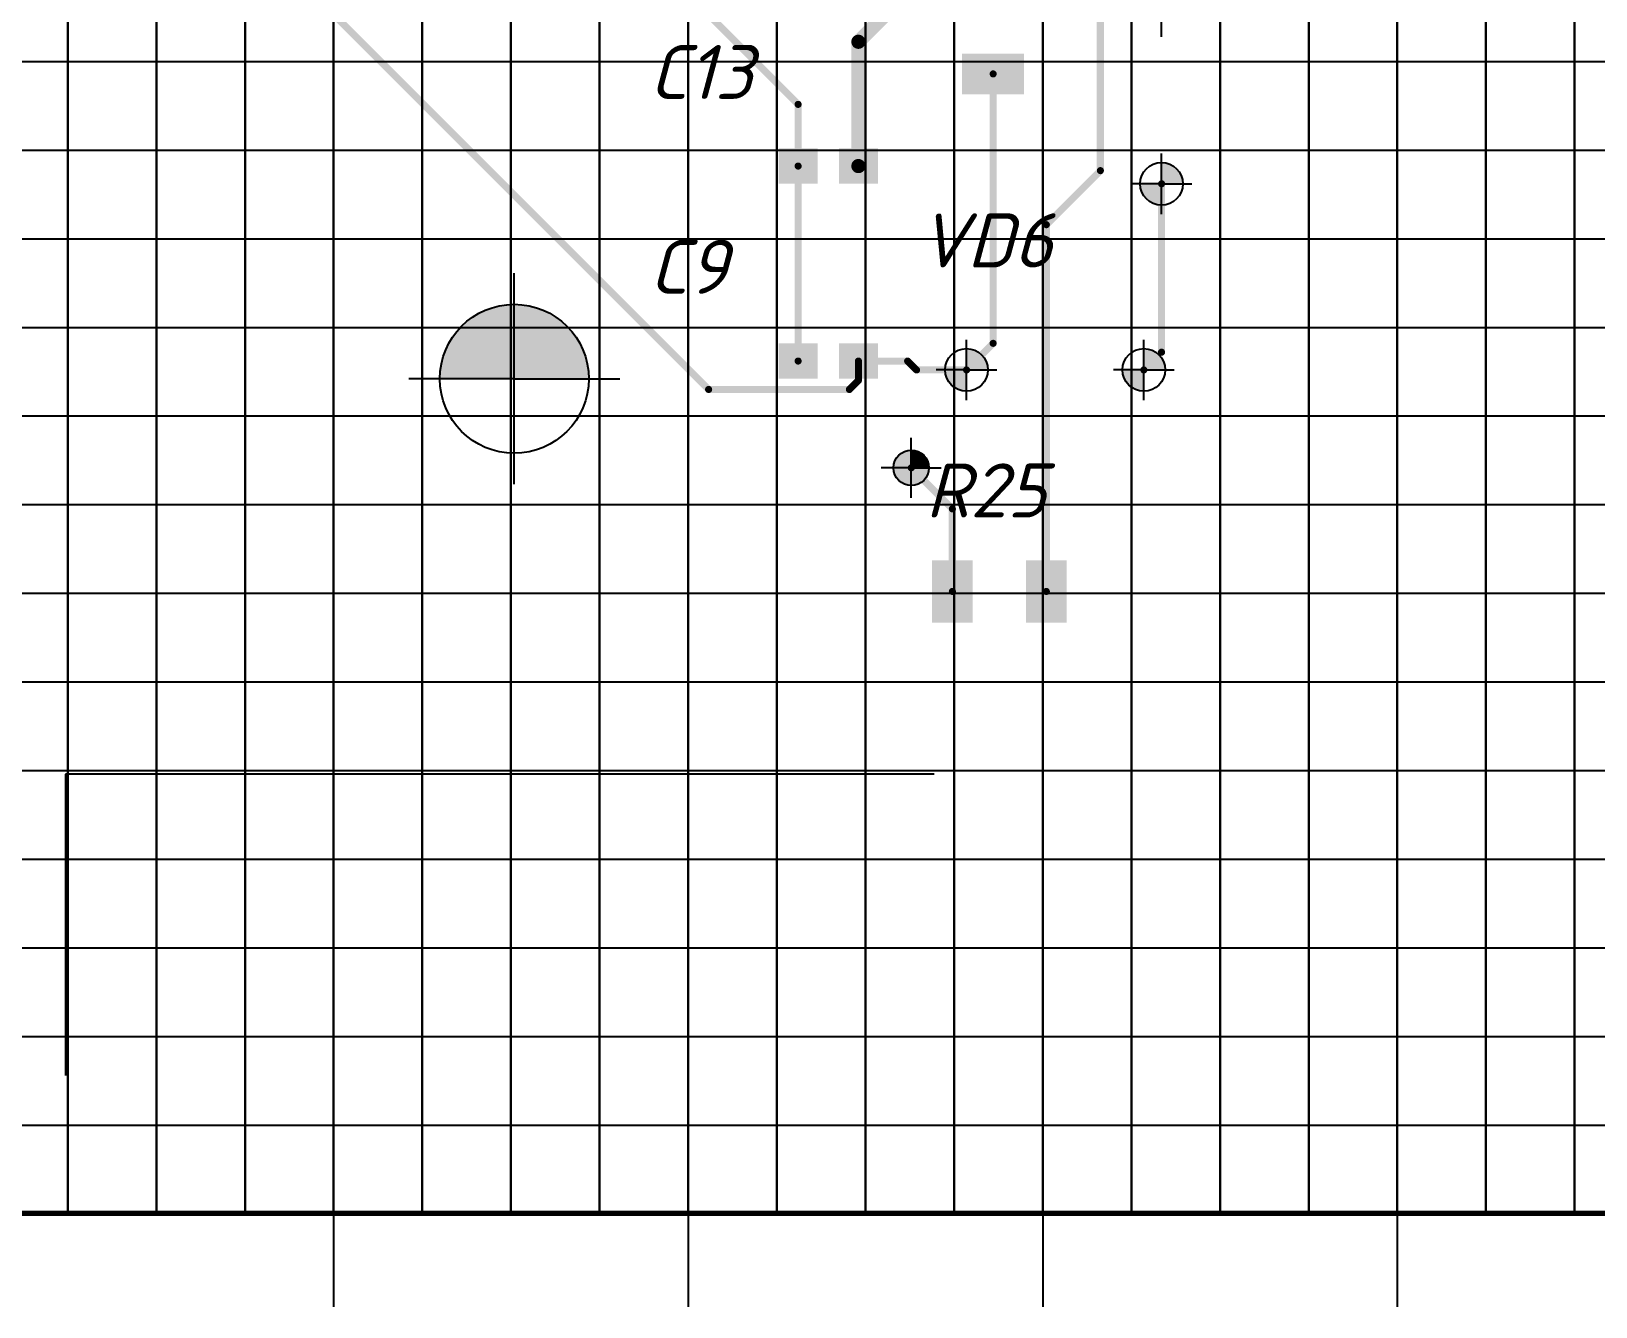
# Model space of a CAD drawing. Header units: millimetres. Extents: x 784 to 1625, y -303 to 291.
# Drawn here: x 1064.9 to 1153.1, y -5.6 to 66.3 of the extents above; entities that cross this region are included whole.
import ezdxf

# ---------------------------------------------------------------- set-up
doc = ezdxf.new("R2010")
doc.units = ezdxf.units.MM
doc.header["$LTSCALE"] = 0.5
doc.layers.get('0').update_dxf_attribs({"lineweight": 60})
doc.layers.add('5-тонкая', color=7, linetype='Continuous', lineweight=30)
for name, color, linetype in [('TopLayer', 1, 'Continuous'), ('TopOverlay', 2, 'Continuous'), ('Тонкие', 7, 'Continuous')]:
    doc.layers.add(name, color=color, linetype=linetype)
doc.styles.get("Standard").update_dxf_attribs({"font": 'isocpeui.ttf', "width": 0.9})

# ---------------------------------------------------------------- blocks, each defined once
blk = doc.blocks.new('*U27')
at = {"layer": 'Тонкие'}
for p, q in [((-2.5, 2.5), (-2.5, -2.5)), ((-2.5, 2.5), (2.5, 2.5)), ((2.5, -2.5), (2.5, 2.5)), ((-2.5, -2.5), (2.5, -2.5))]:
    blk.add_line(p, q, dxfattribs=at)
blk = doc.blocks.new('*U28')
at = {"layer": 'Тонкие', "color": 0, "linetype": 'ByBlock', "lineweight": -2, "transparency": 16777216}
for p in [(180, 65), (185, 65), (190, 65), (195, 65), (200, 65), (205, 65), (210, 65), (215, 65), (220, 65), (225, 65), (230, 65), (235, 65), (240, 65), (245, 65), (250, 65), (255, 65), (260, 65), (265, 65), (270, 65), (180, 60), (185, 60), (190, 60), (195, 60), (200, 60), (205, 60), (210, 60), (215, 60), (220, 60), (225, 60), (230, 60), (235, 60), (240, 60), (245, 60), (250, 60), (255, 60), (260, 60), (265, 60), (270, 60), (180, 55), (185, 55), (190, 55), (195, 55), (200, 55), (205, 55), (210, 55), (215, 55), (220, 55), (225, 55), (230, 55), (235, 55), (240, 55), (245, 55), (250, 55), (255, 55), (260, 55), (265, 55), (270, 55), (180, 50), (185, 50), (190, 50), (195, 50), (200, 50), (205, 50), (210, 50), (215, 50), (220, 50), (225, 50), (230, 50), (235, 50), (240, 50), (245, 50), (250, 50), (255, 50), (260, 50), (265, 50), (270, 50), (180, 45), (185, 45), (190, 45), (195, 45), (200, 45), (205, 45), (210, 45), (215, 45), (220, 45), (225, 45), (230, 45), (235, 45), (240, 45), (245, 45), (250, 45), (255, 45), (260, 45), (265, 45), (270, 45), (180, 40), (185, 40), (190, 40), (195, 40), (200, 40), (205, 40), (210, 40), (215, 40), (220, 40), (225, 40), (230, 40), (235, 40), (240, 40), (245, 40), (250, 40), (255, 40), (260, 40), (265, 40), (270, 40), (180, 35), (185, 35), (190, 35), (195, 35), (200, 35), (205, 35), (210, 35), (215, 35), (220, 35), (225, 35), (230, 35), (235, 35), (240, 35), (245, 35), (250, 35), (255, 35), (260, 35), (265, 35), (270, 35), (180, 30), (185, 30), (190, 30), (195, 30), (200, 30), (205, 30), (210, 30), (215, 30), (220, 30), (225, 30), (230, 30), (235, 30), (240, 30), (245, 30), (250, 30), (255, 30), (260, 30), (265, 30), (270, 30), (180, 25), (185, 25), (190, 25), (195, 25), (200, 25), (205, 25), (210, 25), (215, 25), (220, 25), (225, 25), (230, 25), (235, 25), (240, 25), (245, 25), (250, 25), (255, 25), (260, 25), (265, 25), (270, 25), (180, 20), (185, 20), (190, 20), (195, 20), (200, 20), (205, 20), (210, 20), (215, 20), (220, 20), (225, 20), (230, 20), (235, 20), (240, 20), (245, 20), (250, 20), (255, 20), (260, 20), (265, 20), (270, 20), (180, 15), (185, 15), (190, 15), (195, 15), (200, 15), (205, 15), (210, 15), (215, 15), (220, 15), (225, 15), (230, 15), (235, 15), (240, 15), (245, 15), (250, 15), (255, 15), (260, 15), (265, 15), (270, 15), (180, 10), (185, 10), (190, 10), (195, 10), (200, 10), (205, 10), (210, 10), (215, 10), (220, 10), (225, 10), (230, 10), (235, 10), (240, 10), (245, 10), (250, 10), (255, 10), (260, 10), (265, 10), (270, 10), (180, 5), (185, 5), (190, 5), (195, 5), (200, 5), (205, 5), (210, 5), (215, 5), (220, 5), (225, 5), (230, 5), (235, 5), (240, 5), (245, 5), (250, 5), (255, 5), (260, 5), (265, 5), (270, 5), (180, 0), (185, 0), (190, 0), (195, 0), (200, 0), (205, 0), (210, 0), (215, 0), (220, 0), (225, 0), (230, 0), (235, 0), (240, 0), (245, 0), (250, 0), (255, 0), (260, 0), (265, 0), (270, 0)]:
    blk.add_blockref('*U27', p, dxfattribs=at)

msp = doc.modelspace()

# ---------------------------------------------------------------- hatches: boundary and pattern name
at = {"lineweight": -3}
for points in [[(1129.855, 57.706, 0.414214), (1128.651, 58.91), (1128.651, 57.706)], [(1118.855, 47.206, 0.414214), (1117.651, 48.41), (1117.651, 47.206)], [(1128.855, 47.206, 0.414214), (1127.651, 48.41), (1127.651, 47.206)]]:
    msp.add_hatch(color=0, dxfattribs=at).paths.add_polyline_path(points)
h = msp.add_hatch(color=256, dxfattribs=at)
h.dxf.hatch_style = 1
h.paths.add_polyline_path([(1128.651, 57.706), (1127.447, 57.706, 0.414214), (1128.651, 56.502)])
at = {"lineweight": 50}
h = msp.add_hatch(color=256, dxfattribs=at)
h.dxf.hatch_style = 1
h.paths.add_polyline_path([(1092.14, 50.906, 0.414214), (1087.94, 46.706), (1092.14, 46.706)])
h.paths.add_polyline_path([(1092.14, 50.906), (1092.14, 46.706), (1096.34, 46.706, 0.414214)])
at = {"lineweight": -3}
h = msp.add_hatch(color=256, dxfattribs=at)
h.dxf.hatch_style = 1
h.paths.add_polyline_path([(1117.651, 47.206), (1116.447, 47.206, 0.414214), (1117.651, 46.002)])
h = msp.add_hatch(color=256, dxfattribs=at)
h.dxf.hatch_style = 1
h.paths.add_polyline_path([(1127.651, 47.206), (1126.447, 47.206, 0.414214), (1127.651, 46.002)])
h = msp.add_hatch(color=0, dxfattribs=at)
h.dxf.hatch_style = 1
h.paths.add_polyline_path([(1114.532, 42.683, 0.414214), (1113.532, 41.683), (1114.532, 41.683)])
h.paths.add_polyline_path([(1114.532, 41.683), (1113.532, 41.683, 0.414214), (1114.532, 40.683)])
h = msp.add_hatch(color=0, dxfattribs=at)
h.dxf.hatch_style = 1
h.paths.add_polyline_path([(1114.532, 41.683), (1115.532, 41.683, 0.414214), (1114.532, 42.683)], flags=17)
h.paths.add_polyline_path([(1115.532, 41.683, 0.414214), (1114.532, 42.683), (1114.532, 40.683, 0.414214)])
h = msp.add_hatch(color=256, dxfattribs=at)
h.dxf.hatch_style = 1
h.paths.add_polyline_path([(1115.532, 41.683, 0.414214), (1114.532, 42.683), (1114.532, 41.683)])
at = {"layer": 'TopLayer'}
for points in [[(1120.901, 65.056), (1120.901, 62.756), (1117.401, 62.756), (1117.401, 65.056)], [(1109.251, 57.706), (1107.051, 57.706), (1107.051, 59.706), (1109.251, 59.706)], [(1112.651, 57.706), (1110.451, 57.706), (1110.451, 59.706), (1112.651, 59.706)], [(1109.251, 46.706), (1107.051, 46.706), (1107.051, 48.706), (1109.251, 48.706)], [(1112.651, 46.706), (1110.451, 46.706), (1110.451, 48.706), (1112.651, 48.706)], [(1115.701, 36.456), (1118.001, 36.456), (1118.001, 32.956), (1115.701, 32.956)], [(1121.001, 36.456), (1123.301, 36.456), (1123.301, 32.956), (1121.001, 32.956)]]:
    msp.add_hatch(color=1, dxfattribs=at).paths.add_polyline_path(points)

# ---------------------------------------------------------------- linework, layer by layer
at = {"lineweight": -3}
for p, q in [((1128.651, 66.001), (1128.651, 69.412)), ((1128.651, 56.001), (1128.651, 59.412)), ((1128.651, 57.706), (1126.945, 57.706)), ((1128.651, 57.706), (1130.357, 57.706)), ((1092.14, 40.756), (1092.14, 52.656)), ((1117.651, 45.501), (1117.651, 48.912)), ((1127.651, 45.501), (1127.651, 48.912)), ((1117.651, 47.206), (1115.945, 47.206)), ((1117.651, 47.206), (1119.357, 47.206)), ((1127.651, 47.206), (1125.945, 47.206)), ((1127.651, 47.206), (1129.357, 47.206)), ((1092.14, 46.706), (1086.19, 46.706)), ((1092.14, 46.706), (1098.09, 46.706)), ((1114.532, 39.989), (1114.532, 43.378)), ((1114.532, 41.683), (1112.837, 41.683)), ((1114.532, 41.683), (1116.226, 41.683))]:
    msp.add_line(p, q, dxfattribs=at)
for centre, radius in [((1128.651, 57.706), 1.204), ((1092.14, 46.706), 4.2), ((1117.651, 47.206), 1.204), ((1127.651, 47.206), 1.204), ((1114.532, 41.683), 1)]:
    msp.add_circle(centre, radius, dxfattribs=at)
at = {"layer": '5-тонкая', "lineweight": -3}
for p, q in [((1066.827, 24.399), (1066.827, 7.399)), ((1115.827, 24.399), (1066.827, 24.399))]:
    msp.add_line(p, q, dxfattribs=at)
at = {"layer": 'TopLayer'}
for points, const_width in [([(1125.2, 58.448), (1125.2, 85.778)], 0.4), ([(1097.818, 72.519), (1108.151, 62.186)], 0.4), ([(1080.292, 68.912), (1103.102, 46.103)], 0.4), ([(1111.551, 65.718), (1115.04, 69.206)], 0.8), ([(1111.551, 58.706), (1111.551, 65.718)], 0.8), ([(1119.151, 48.706), (1119.151, 63.906)], 0.4), ([(1108.151, 58.706), (1108.151, 62.186)], 0.4), ([(1108.151, 47.706), (1108.151, 58.706)], 0.4), ([(1122.151, 55.399), (1125.2, 58.448)], 0.4), ([(1128.651, 48.206), (1128.651, 57.706)], 0.4), ([(1122.151, 34.706), (1122.151, 55.399)], 0.4), ([(1117.651, 47.206), (1119.151, 48.706)], 0.4), ([(1111.551, 46.611), (1111.551, 47.706)], 0.4), ([(1111.551, 47.706), (1114.328, 47.706)], 0.4), ([(1114.328, 47.706), (1114.829, 47.206)], 0.4), ([(1127.651, 47.206), (1128.651, 48.206)], 0.4), ([(1111.043, 46.103), (1111.551, 46.611)], 0.4), ([(1114.829, 47.206), (1117.651, 47.206)], 0.4), ([(1103.102, 46.103), (1111.043, 46.103)], 0.4), ([(1114.532, 41.683), (1116.851, 39.364)], 0.4), ([(1116.851, 34.706), (1116.851, 39.364)], 0.4)]:
    msp.add_lwpolyline(points, dxfattribs=dict(at, const_width=const_width))
for points, const_width in [([(1111.351, 65.718, 1), (1111.751, 65.718, 1)], 0.4), ([(1111.351, 65.718, 1), (1111.751, 65.718, 1)], 0.4), ([(1119.051, 63.906, 1), (1119.251, 63.906, 1)], 0.2), ([(1108.051, 62.186, 1), (1108.251, 62.186, 1)], 0.2), ([(1108.051, 62.186, 1), (1108.251, 62.186, 1)], 0.2), ([(1108.051, 58.706, 1), (1108.251, 58.706, 1)], 0.2), ([(1108.051, 58.706, 1), (1108.251, 58.706, 1)], 0.2), ([(1111.351, 58.706, 1), (1111.751, 58.706, 1)], 0.4), ([(1125.1, 58.448, 1), (1125.3, 58.448, 1)], 0.2), ([(1125.1, 58.448, 1), (1125.3, 58.448, 1)], 0.2), ([(1128.551, 57.706, 1), (1128.751, 57.706, 1)], 0.2), ([(1122.051, 55.399, 1), (1122.251, 55.399, 1)], 0.2), ([(1122.051, 55.399, 1), (1122.251, 55.399, 1)], 0.2), ([(1119.051, 48.706, 1), (1119.251, 48.706, 1)], 0.2), ([(1119.051, 48.706, 1), (1119.251, 48.706, 1)], 0.2), ([(1108.051, 47.706, 1), (1108.251, 47.706, 1)], 0.2), ([(1111.451, 47.706, 1), (1111.651, 47.706, 1)], 0.2), ([(1111.451, 47.706, 1), (1111.651, 47.706, 1)], 0.2), ([(1114.228, 47.706, 1), (1114.428, 47.706, 1)], 0.2), ([(1114.228, 47.706, 1), (1114.428, 47.706, 1)], 0.2), ([(1128.551, 48.206, 1), (1128.751, 48.206, 1)], 0.2), ([(1128.551, 48.206, 1), (1128.751, 48.206, 1)], 0.2), ([(1111.451, 46.611, 1), (1111.651, 46.611, 1)], 0.2), ([(1111.451, 46.611, 1), (1111.651, 46.611, 1)], 0.2), ([(1114.729, 47.206, 1), (1114.929, 47.206, 1)], 0.2), ([(1114.729, 47.206, 1), (1114.929, 47.206, 1)], 0.2), ([(1117.551, 47.206, 1), (1117.751, 47.206, 1)], 0.2), ([(1117.551, 47.206, 1), (1117.751, 47.206, 1)], 0.2), ([(1127.551, 47.206, 1), (1127.751, 47.206, 1)], 0.2), ([(1103.002, 46.103, 1), (1103.202, 46.103, 1)], 0.2), ([(1103.002, 46.103, 1), (1103.202, 46.103, 1)], 0.2), ([(1110.943, 46.103, 1), (1111.143, 46.103, 1)], 0.2), ([(1110.943, 46.103, 1), (1111.143, 46.103, 1)], 0.2), ([(1114.432, 41.683, 1), (1114.632, 41.683, 1)], 0.2), ([(1116.751, 39.364, 1), (1116.951, 39.364, 1)], 0.2), ([(1116.751, 39.364, 1), (1116.951, 39.364, 1)], 0.2), ([(1116.751, 34.706, 1), (1116.951, 34.706, 1)], 0.2), ([(1122.051, 34.706, 1), (1122.251, 34.706, 1)], 0.2)]:
    msp.add_lwpolyline(points, format="xyb", close=True, dxfattribs=dict(at, const_width=const_width))
at = {"layer": 'Тонкие', "lineweight": 70}
msp.add_line((1182.102, -0.394), (881.95, -0.394), dxfattribs=at)
at = {"layer": 'Тонкие'}
for p, q in [((1081.95, -0.394), (1081.95, -5.644)), ((1101.95, -0.394), (1101.95, -5.644)), ((1121.95, -0.394), (1121.95, -5.644)), ((1141.95, -0.394), (1141.95, -5.644))]:
    msp.add_line(p, q, dxfattribs=at)

# ---------------------------------------------------------------- block references
msp.add_blockref('*U28', (884.45, 2.106), dxfattribs=at)

# ---------------------------------------------------------------- texts
at = {"layer": 'TopOverlay'}
for s, p in [('C13', (1099.724, 62.487)), ('VD6', (1114.924, 52.99)), ('C9', (1099.731, 51.504)), ('R25', (1115.327, 38.883))]:
    msp.add_text(s, height=3.048, dxfattribs=at).set_placement(p)

doc.saveas('drawing.dxf')
